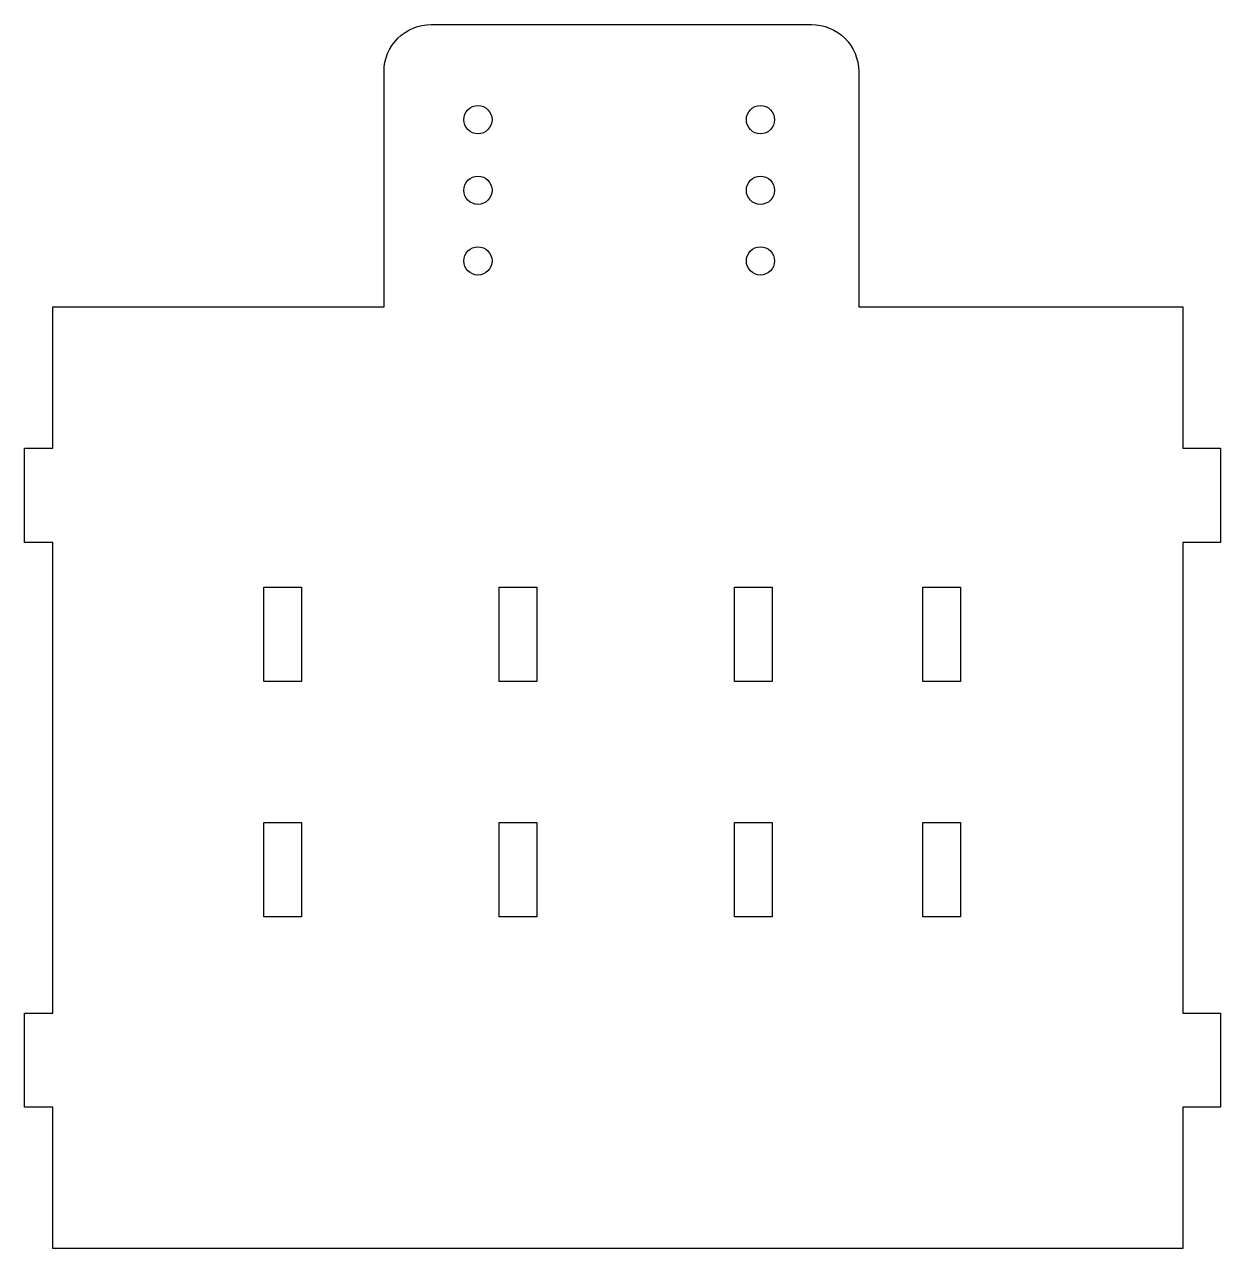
# Model space of a CAD drawing. Header units: millimetres. Extents: x -3 to 124, y -100 to 30.
import ezdxf

# ---------------------------------------------------------------- set-up
doc = ezdxf.new("R2010")
doc.units = ezdxf.units.MM
doc.layers.get('0').update_dxf_attribs({"linetype": 'CONTINUOUS'})

msp = doc.modelspace()

# ---------------------------------------------------------------- linework, layer by layer
msp.add_line((0, -50), (0, -25))
msp.add_lwpolyline([(-3, -25), (-3, -15), (0, -15), (0, 0), (35.18, 0), (35.18, 25, -0.414214), (40.18, 30), (80.58, 30, -0.414214), (85.58, 25), (85.58, 0), (120, 0), (120, -15), (124, -15), (124, -25), (120, -25), (120, -75), (124, -75), (124, -85), (120, -85), (120, -100), (0, -100), (0, -85), (-3, -85), (-3, -75), (0, -75), (0, -25)], format="xyb", close=True)
for points in [[(26.4, -39.77), (22.4, -39.77), (22.4, -29.77), (26.4, -29.77)], [(51.4, -29.77), (51.4, -39.77), (47.4, -39.77), (47.4, -29.77)], [(76.4, -29.77), (76.4, -39.77), (72.4, -39.77), (72.4, -29.77)], [(96.4, -39.77), (92.4, -39.77), (92.4, -29.77), (96.4, -29.77)], [(22.4, -64.77), (22.4, -54.77), (26.4, -54.77), (26.4, -64.77)], [(47.4, -64.77), (47.4, -54.77), (51.4, -54.77), (51.4, -64.77)], [(76.4, -54.77), (76.4, -64.77), (72.4, -64.77), (72.4, -54.77)], [(92.4, -64.77), (92.4, -54.77), (96.4, -54.77), (96.4, -64.77)]]:
    msp.add_lwpolyline(points, close=True)
for centre in [(45.15, 19.89), (75.15, 19.89), (45.15, 12.39), (75.15, 12.39), (45.15, 4.89), (75.15, 4.89)]:
    msp.add_circle(centre, 1.5)

doc.saveas('drawing.dxf')
